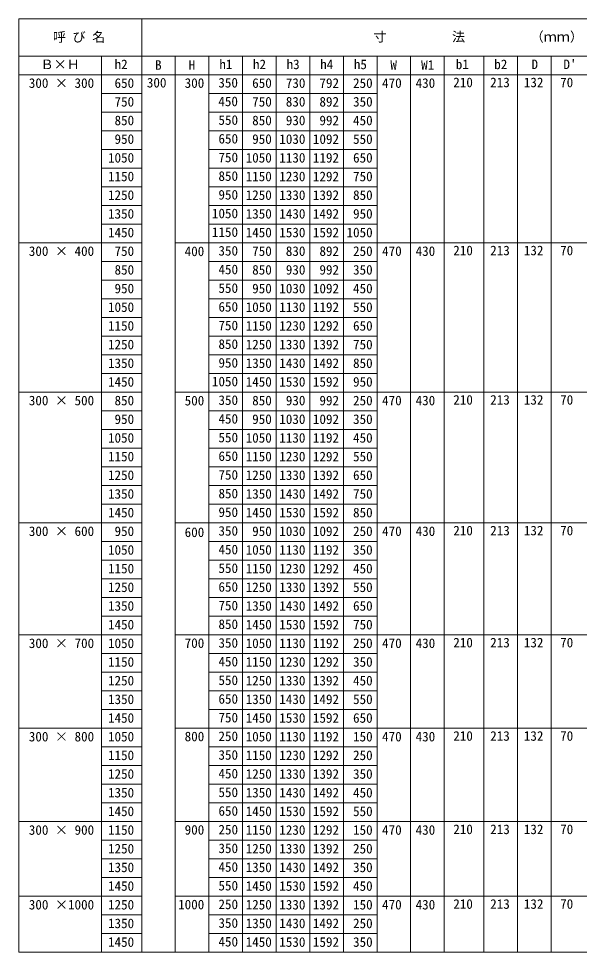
# Model space of a CAD drawing. Units: millimetres, scale not verified. Extents: x 289 to 42849, y -1182 to 27464.
# Drawn here: x 10865 to 13636, y 2453 to 7070 of the extents above; entities that cross this region are included whole.
import ezdxf
from ezdxf.enums import TextEntityAlignment as Align

# ---------------------------------------------------------------- set-up
doc = ezdxf.new("R2010")
doc.units = ezdxf.units.MM
doc.header["$LTSCALE"] = 40
doc.layers.add('0_2', color=7, linetype='Continuous', lineweight=20)
doc.styles.add('ＭＳ ゴシック', font='')
doc.styles.get('ＭＳ ゴシック').set_extended_font_data('MS Gothic')

msp = doc.modelspace()

# ---------------------------------------------------------------- linework, layer by layer
at = {"layer": '0_2'}
for p, q in [((15615.94, 7070.17), (10864.55, 7070.17)), ((10864.55, 2453.17), (10864.55, 7070.17)), ((11472.68, 7070.17), (11472.68, 2453.17)), ((10864.55, 6885.49), (15615.94, 6885.49)), ((11274.55, 2453.17), (11274.55, 6885.49)), ((11638.89, 6885.49), (11638.89, 2453.17)), ((11805.1, 6885.49), (11805.1, 2453.17)), ((11971.31, 6885.49), (11971.31, 2453.17)), ((12137.52, 6885.49), (12137.52, 2453.17)), ((12303.73, 6885.49), (12303.73, 2453.17)), ((12469.89, 6885.49), (12469.89, 2453.17)), ((12636.04, 6885.49), (12636.04, 2453.17)), ((12801.2, 6885.49), (12801.2, 2453.17)), ((12967.96, 6885.49), (12967.96, 2453.17)), ((13164.1, 6885.49), (13164.1, 2453.17)), ((13330.31, 6885.49), (13330.31, 2453.17)), ((13496.52, 6885.49), (13496.52, 2453.17)), ((15615.94, 6793.15), (10864.55, 6793.15)), ((11472.68, 6700.81), (11274.55, 6700.81)), ((12636.04, 6700.81), (11805.1, 6700.81)), ((11472.68, 6608.47), (11274.55, 6608.47)), ((12636.04, 6608.47), (11805.1, 6608.47)), ((11472.68, 6516.13), (11274.55, 6516.13)), ((12636.04, 6516.13), (11805.1, 6516.13)), ((11472.68, 6423.79), (11274.55, 6423.79)), ((12636.04, 6423.79), (11805.1, 6423.79)), ((11472.68, 6331.45), (11274.55, 6331.45)), ((12636.04, 6331.45), (11805.1, 6331.45)), ((11472.68, 6239.11), (11274.55, 6239.11)), ((12636.04, 6239.11), (11805.1, 6239.11)), ((11472.68, 6146.77), (11274.55, 6146.77)), ((12636.04, 6146.77), (11805.1, 6146.77)), ((11472.68, 6054.43), (11274.55, 6054.43)), ((12636.04, 6054.43), (11805.1, 6054.43)), ((11472.68, 5962.09), (10864.55, 5962.09)), ((15615.94, 5962.09), (11638.89, 5962.09)), ((11472.68, 5869.75), (11274.55, 5869.75)), ((12636.04, 5869.75), (11805.1, 5869.75)), ((11472.68, 5777.41), (11274.55, 5777.41)), ((12636.04, 5777.41), (11805.1, 5777.41)), ((11472.68, 5685.07), (11274.55, 5685.07)), ((12636.04, 5685.07), (11805.1, 5685.07)), ((11472.68, 5592.73), (11274.55, 5592.73)), ((12636.04, 5592.73), (11805.1, 5592.73)), ((11472.68, 5500.39), (11274.55, 5500.39)), ((12636.04, 5500.39), (11805.1, 5500.39)), ((11472.68, 5408.05), (11274.55, 5408.05)), ((12636.04, 5408.05), (11805.1, 5408.05)), ((11472.68, 5315.71), (11274.55, 5315.71)), ((12636.04, 5315.71), (11805.1, 5315.71)), ((11472.68, 5223.37), (10864.55, 5223.37)), ((15615.94, 5223.37), (11638.89, 5223.37)), ((11472.68, 5131.03), (11274.55, 5131.03)), ((12636.04, 5131.03), (11805.1, 5131.03)), ((11472.68, 5038.69), (11274.55, 5038.69)), ((12636.04, 5038.69), (11805.1, 5038.69)), ((11472.68, 4946.35), (11274.55, 4946.35)), ((12636.04, 4946.35), (11805.1, 4946.35)), ((11472.68, 4854.01), (11274.55, 4854.01)), ((12636.04, 4854.01), (11805.1, 4854.01)), ((11472.68, 4761.67), (11274.55, 4761.67)), ((12636.04, 4761.67), (11805.1, 4761.67)), ((11472.68, 4669.33), (11274.55, 4669.33)), ((12636.04, 4669.33), (11805.1, 4669.33)), ((11472.68, 4576.99), (10864.55, 4576.99)), ((15615.94, 4576.99), (11638.89, 4576.99)), ((11472.68, 4484.65), (11274.55, 4484.65)), ((12636.04, 4484.65), (11805.1, 4484.65)), ((11472.68, 4392.31), (11274.55, 4392.31)), ((12636.04, 4392.31), (11805.1, 4392.31)), ((11472.68, 4299.97), (11274.55, 4299.97)), ((12636.04, 4299.97), (11805.1, 4299.97)), ((11472.68, 4207.63), (11274.55, 4207.63)), ((12636.04, 4207.63), (11805.1, 4207.63)), ((11472.68, 4115.29), (11274.55, 4115.29)), ((12636.04, 4115.29), (11805.1, 4115.29)), ((11472.68, 4022.95), (10864.55, 4022.95)), ((15615.94, 4022.95), (11638.89, 4022.95)), ((11472.68, 3930.61), (11274.55, 3930.61)), ((12636.04, 3930.61), (11805.1, 3930.61)), ((11472.68, 3838.27), (11274.55, 3838.27)), ((12636.04, 3838.27), (11805.1, 3838.27)), ((11472.68, 3745.93), (11274.55, 3745.93)), ((12636.04, 3745.93), (11805.1, 3745.93)), ((11472.68, 3653.59), (11274.55, 3653.59)), ((12636.04, 3653.59), (11805.1, 3653.59)), ((11472.68, 3561.25), (10864.55, 3561.25)), ((15615.94, 3561.25), (11638.89, 3561.25)), ((11472.68, 3468.91), (11274.55, 3468.91)), ((12636.04, 3468.91), (11805.1, 3468.91)), ((11472.68, 3376.57), (11274.55, 3376.57)), ((12636.04, 3376.57), (11805.1, 3376.57)), ((11472.68, 3284.23), (11274.55, 3284.23)), ((12636.04, 3284.23), (11805.1, 3284.23)), ((11472.68, 3191.89), (11274.55, 3191.89)), ((12636.04, 3191.89), (11805.1, 3191.89)), ((11472.68, 3099.55), (10864.55, 3099.55)), ((15615.94, 3099.55), (11638.89, 3099.55)), ((11472.68, 3007.21), (11274.55, 3007.21)), ((12636.04, 3007.21), (11805.1, 3007.21)), ((11472.68, 2914.87), (11274.55, 2914.87)), ((12636.04, 2914.87), (11805.1, 2914.87)), ((11472.68, 2822.53), (11274.55, 2822.53)), ((12636.04, 2822.53), (11805.1, 2822.53)), ((11472.68, 2730.19), (10864.55, 2730.19)), ((15615.94, 2730.19), (11638.89, 2730.19)), ((11472.68, 2637.85), (11274.55, 2637.85)), ((12636.04, 2637.85), (11805.1, 2637.85)), ((11472.68, 2545.51), (11274.55, 2545.51)), ((12636.04, 2545.51), (11805.1, 2545.51)), ((15615.94, 2453.17), (10864.55, 2453.17))]:
    msp.add_line(p, q, dxfattribs=at)

# ---------------------------------------------------------------- texts
at = {"layer": '0_2', "style": 'ＭＳ ゴシック'}
for s, p in [('呼 び 名', (11033.78, 6941.7)), ('寸\u3000\u3000\u3000\u3000\u3000法\u3000\u3000\u3000\u3000\u3000（ｍｍ）', (12618.06, 6942.97)), ('h2', (11338.6, 6806.31)), ('B', (11538.88, 6803.11)), ('H', (11705.09, 6803.11)), ('h1', (11856.38, 6806.31)), ('h2', (12022.6, 6806.31)), ('h3', (12188.81, 6806.31)), ('h4', (12355.02, 6806.31)), ('h5', (12521.17, 6806.31)), ('W', (12701.75, 6803.11)), ('W1', (12853.97, 6803.11)), ('b1', (13025.13, 6806.31)), ('b2', (13215.39, 6806.31)), ('D', (13399.41, 6806.31)), ("D'", (13557.44, 6806.31)), ('300 × 300', (10914.63, 6713.8)), (' 650', (11306.11, 6713.8)), ('300', (11498.15, 6715.64)), (' 300', (11652.73, 6713.98)), (' 350', (11819.2, 6715.58)), (' 650', (11986.54, 6713.8)), (' 730', (12152.75, 6713.8)), (' 792', (12318.95, 6713.8)), (' 250', (12485.11, 6713.8)), ('470', (12661.02, 6713.92)), ('430', (12826.67, 6713.92)), ('210', (13012.78, 6717.12)), ('213', (13195.36, 6717.12)), ('132', (13361.57, 6717.12)), ('70', (13541.14, 6717.12)), (' 750', (11306.1, 6621.46)), (' 450', (11819.2, 6623.24)), (' 750', (11986.54, 6621.46)), (' 830', (12152.75, 6621.46)), (' 892', (12318.95, 6621.46)), (' 350', (12485.11, 6621.46)), (' 850', (11306.1, 6529.12)), (' 550', (11819.76, 6530.9)), (' 850', (11986.54, 6529.12)), (' 930', (12152.75, 6529.12)), (' 992', (12318.95, 6529.12)), (' 450', (12485.11, 6529.12)), (' 950', (11306.1, 6436.78)), (' 650', (11819.76, 6438.56)), (' 950', (11986.54, 6436.78)), ('1030', (12152.75, 6436.78)), ('1092', (12318.95, 6436.78)), (' 550', (12485.11, 6436.78)), ('1050', (11306.1, 6344.44)), (' 750', (11819.76, 6346.22)), ('1050', (11986.54, 6344.44)), ('1130', (12152.75, 6344.44)), ('1192', (12318.95, 6344.44)), (' 650', (12485.11, 6344.43)), ('1150', (11306.1, 6252.1)), (' 850', (11819.76, 6253.88)), ('1150', (11986.54, 6252.1)), ('1230', (12152.75, 6252.1)), ('1292', (12318.95, 6252.1)), (' 750', (12485.11, 6252.09)), ('1250', (11306.1, 6159.76)), (' 950', (11819.76, 6161.54)), ('1250', (11986.54, 6159.76)), ('1330', (12152.75, 6159.76)), ('1392', (12318.95, 6159.76)), (' 850', (12485.11, 6159.75)), ('1350', (11306.1, 6067.42)), ('1050', (11819.76, 6069.2)), ('1350', (11986.53, 6067.42)), ('1430', (12152.75, 6067.42)), ('1492', (12318.95, 6067.42)), (' 950', (12485.11, 6067.41)), ('1450', (11306.1, 5975.08)), ('1150', (11819.76, 5976.86)), ('1450', (11986.53, 5975.08)), ('1530', (12152.75, 5975.08)), ('1592', (12318.95, 5975.08)), ('1050', (12485.11, 5975.07)), ('300 × 400', (10914.63, 5882.74)), (' 750', (11306.1, 5882.74)), (' 400', (11652.73, 5881.85)), (' 350', (11819.76, 5884.52)), (' 750', (11986.54, 5882.74)), (' 830', (12152.75, 5882.74)), (' 892', (12318.95, 5882.74)), (' 250', (12485.11, 5882.74)), ('470', (12661.02, 5882.86)), ('430', (12826.67, 5882.86)), ('210', (13012.78, 5886.06)), ('213', (13195.36, 5886.06)), ('132', (13361.57, 5886.06)), ('70', (13541.14, 5886.06)), (' 850', (11306.1, 5790.4)), (' 450', (11819.76, 5792.18)), (' 850', (11986.54, 5790.4)), (' 930', (12152.75, 5790.4)), (' 992', (12318.95, 5790.4)), (' 350', (12485.11, 5790.4)), (' 950', (11306.1, 5698.06)), (' 550', (11819.76, 5699.84)), (' 950', (11986.54, 5698.06)), ('1030', (12152.75, 5698.06)), ('1092', (12318.95, 5698.06)), (' 450', (12485.11, 5698.06)), ('1050', (11306.1, 5605.72)), (' 650', (11819.76, 5607.5)), ('1050', (11986.54, 5605.72)), ('1130', (12152.75, 5605.72)), ('1192', (12318.95, 5605.72)), (' 550', (12485.11, 5605.72)), ('1150', (11306.1, 5513.38)), (' 750', (11819.76, 5515.16)), ('1150', (11986.54, 5513.38)), ('1230', (12152.75, 5513.38)), ('1292', (12318.95, 5513.38)), (' 650', (12485.11, 5513.38)), ('1250', (11306.1, 5421.04)), (' 850', (11819.76, 5422.82)), ('1250', (11986.54, 5421.04)), ('1330', (12152.75, 5421.04)), ('1392', (12318.95, 5421.04)), (' 750', (12485.11, 5421.03)), ('1350', (11306.1, 5328.7)), (' 950', (11819.76, 5330.48)), ('1350', (11986.53, 5328.7)), ('1430', (12152.75, 5328.7)), ('1492', (12318.95, 5328.7)), (' 850', (12485.11, 5328.69)), ('1450', (11306.1, 5236.36)), ('1050', (11819.76, 5238.14)), ('1450', (11986.53, 5236.36)), ('1530', (12152.75, 5236.37)), ('1592', (12318.95, 5236.37)), (' 950', (12485.11, 5236.35)), ('300 × 500', (10914.63, 5144.02)), (' 850', (11306.1, 5144.02)), (' 500', (11652.73, 5143.41)), (' 350', (11819.76, 5145.81)), (' 850', (11986.54, 5144.02)), (' 930', (12152.75, 5144.02)), (' 992', (12318.95, 5144.02)), (' 250', (12485.11, 5144.02)), ('470', (12661.02, 5144.14)), ('430', (12826.67, 5144.14)), ('210', (13012.78, 5147.34)), ('213', (13195.36, 5147.34)), ('132', (13361.57, 5147.34)), ('70', (13541.14, 5147.34)), (' 950', (11306.1, 5051.68)), (' 450', (11819.76, 5053.47)), (' 950', (11986.54, 5051.68)), ('1030', (12152.75, 5051.68)), ('1092', (12318.95, 5051.68)), (' 350', (12485.11, 5051.68)), ('1050', (11306.1, 4959.34)), (' 550', (11819.76, 4961.13)), ('1050', (11986.54, 4959.34)), ('1130', (12152.75, 4959.34)), ('1192', (12318.95, 4959.34)), (' 450', (12485.11, 4959.34)), ('1150', (11306.1, 4867)), (' 650', (11819.76, 4868.78)), ('1150', (11986.54, 4867)), ('1230', (12152.75, 4867)), ('1292', (12318.95, 4867)), (' 550', (12485.11, 4867)), ('1250', (11306.1, 4774.66)), (' 750', (11819.76, 4776.44)), ('1250', (11986.54, 4774.66)), ('1330', (12152.75, 4774.66)), ('1392', (12318.95, 4774.66)), (' 650', (12485.11, 4774.65)), ('1350', (11306.1, 4682.32)), (' 850', (11819.76, 4684.11)), ('1350', (11986.53, 4682.32)), ('1430', (12152.75, 4682.33)), ('1492', (12318.95, 4682.33)), (' 750', (12485.11, 4682.31)), ('1450', (11306.1, 4589.99)), (' 950', (11819.76, 4591.77)), ('1450', (11986.53, 4589.99)), ('1530', (12152.75, 4589.99)), ('1592', (12318.95, 4589.99)), (' 850', (12485.11, 4589.97)), ('300 × 600', (10914.63, 4497.64)), (' 950', (11306.1, 4497.64)), (' 600', (11652.73, 4492.64)), (' 350', (11819.76, 4499.43)), (' 950', (11986.54, 4497.64)), ('1030', (12152.75, 4497.64)), ('1092', (12318.95, 4497.64)), (' 250', (12485.11, 4497.64)), ('470', (12661.02, 4497.76)), ('430', (12826.67, 4497.76)), ('210', (13012.78, 4500.96)), ('213', (13195.36, 4500.96)), ('132', (13361.57, 4500.96)), ('70', (13541.14, 4500.96)), ('1050', (11306.1, 4405.3)), (' 450', (11819.76, 4407.09)), ('1050', (11986.54, 4405.3)), ('1130', (12152.75, 4405.3)), ('1192', (12318.95, 4405.3)), (' 350', (12485.11, 4405.3)), ('1150', (11306.1, 4312.97)), (' 550', (11819.76, 4314.75)), ('1150', (11986.54, 4312.97)), ('1230', (12152.75, 4312.96)), ('1292', (12318.95, 4312.96)), (' 450', (12485.11, 4312.96)), ('1250', (11306.1, 4220.63)), (' 650', (11819.76, 4222.4)), ('1250', (11986.54, 4220.63)), ('1330', (12152.75, 4220.62)), ('1392', (12318.95, 4220.62)), (' 550', (12485.11, 4220.62)), ('1350', (11306.1, 4128.29)), (' 750', (11819.76, 4130.07)), ('1350', (11986.53, 4128.29)), ('1430', (12152.75, 4128.28)), ('1492', (12318.95, 4128.28)), (' 650', (12485.11, 4128.28)), ('1450', (11306.1, 4035.95)), (' 850', (11819.76, 4037.73)), ('1450', (11986.53, 4035.95)), ('1530', (12152.75, 4035.95)), ('1592', (12318.95, 4035.95)), (' 750', (12485.11, 4035.93)), ('300 × 700', (10914.63, 3943.6)), ('1050', (11306.1, 3943.6)), (' 700', (11652.73, 3944.46)), (' 350', (11819.76, 3945.39)), ('1050', (11986.54, 3943.6)), ('1130', (12152.75, 3943.6)), ('1192', (12318.95, 3943.6)), (' 250', (12485.11, 3943.6)), ('470', (12661.02, 3943.72)), ('430', (12826.67, 3943.72)), ('210', (13012.78, 3946.92)), ('213', (13195.36, 3946.92)), ('132', (13361.57, 3946.92)), ('70', (13541.14, 3946.92)), ('1150', (11306.1, 3851.26)), (' 450', (11819.76, 3853.05)), ('1150', (11986.54, 3851.26)), ('1230', (12152.75, 3851.26)), ('1292', (12318.95, 3851.26)), (' 350', (12485.11, 3851.26)), ('1250', (11306.1, 3758.93)), (' 550', (11819.76, 3760.71)), ('1250', (11986.54, 3758.93)), ('1330', (12152.75, 3758.92)), ('1392', (12318.95, 3758.92)), (' 450', (12485.11, 3758.92)), ('1350', (11306.1, 3666.59)), (' 650', (11819.76, 3668.36)), ('1350', (11986.53, 3666.59)), ('1430', (12152.75, 3666.58)), ('1492', (12318.95, 3666.58)), (' 550', (12485.11, 3666.58)), ('1450', (11306.1, 3574.25)), (' 750', (11819.76, 3576.03)), ('1450', (11986.53, 3574.25)), ('1530', (12152.75, 3574.24)), ('1592', (12318.95, 3574.24)), (' 650', (12485.11, 3574.24)), ('300 × 800', (10914.63, 3481.9)), ('1050', (11306.1, 3481.9)), (' 800', (11652.73, 3482.76)), (' 250', (11819.76, 3483.68)), ('1050', (11986.54, 3481.9)), ('1130', (12152.75, 3481.9)), ('1192', (12318.95, 3481.9)), (' 150', (12485.11, 3481.9)), ('470', (12661.02, 3482.02)), ('430', (12826.67, 3482.02)), ('210', (13012.78, 3485.22)), ('213', (13195.36, 3485.22)), ('132', (13361.57, 3485.22)), ('70', (13541.14, 3485.22)), ('1150', (11306.1, 3389.56)), (' 350', (11819.76, 3391.34)), ('1150', (11986.54, 3389.56)), ('1230', (12152.75, 3389.56)), ('1292', (12318.95, 3389.56)), (' 250', (12485.11, 3389.56)), ('1250', (11306.1, 3297.22)), (' 450', (11819.76, 3299.01)), ('1250', (11986.54, 3297.22)), ('1330', (12152.75, 3297.22)), ('1392', (12318.95, 3297.22)), (' 350', (12485.11, 3297.22)), ('1350', (11306.1, 3204.88)), (' 550', (11819.76, 3206.67)), ('1350', (11986.53, 3204.88)), ('1430', (12152.75, 3204.88)), ('1492', (12318.95, 3204.88)), (' 450', (12485.11, 3204.88)), ('1450', (11306.1, 3112.54)), (' 650', (11819.76, 3114.32)), ('1450', (11986.53, 3112.54)), ('1530', (12152.75, 3112.54)), ('1592', (12318.95, 3112.54)), (' 550', (12485.11, 3112.54)), ('300 × 900', (10914.63, 3020.2)), ('1150', (11306.1, 3020.2)), (' 900', (11652.73, 3021.06)), (' 250', (11819.76, 3021.98)), ('1150', (11986.54, 3020.2)), ('1230', (12152.75, 3020.2)), ('1292', (12318.95, 3020.2)), (' 150', (12485.11, 3020.2)), ('470', (12661.02, 3020.32)), ('430', (12826.67, 3020.32)), ('210', (13012.78, 3023.52)), ('213', (13195.36, 3023.52)), ('132', (13361.57, 3023.52)), ('70', (13541.14, 3023.52)), ('1250', (11306.1, 2927.86)), (' 350', (11819.76, 2929.64)), ('1250', (11986.54, 2927.86)), ('1330', (12152.75, 2927.86)), ('1392', (12318.95, 2927.86)), (' 250', (12485.11, 2927.86)), ('1350', (11306.1, 2835.52)), (' 450', (11819.76, 2837.3)), ('1350', (11986.53, 2835.52)), ('1430', (12152.75, 2835.52)), ('1492', (12318.95, 2835.52)), (' 350', (12485.11, 2835.52)), ('1450', (11306.1, 2743.18)), (' 550', (11819.76, 2744.96)), ('1450', (11986.53, 2743.18)), ('1530', (12152.75, 2743.18)), ('1592', (12318.95, 2743.18)), (' 450', (12485.11, 2743.18)), ('300 ×1000', (10914.63, 2650.84)), ('1250', (11306.1, 2650.84)), ('1000', (11652.73, 2651.7)), (' 250', (11819.76, 2652.62)), ('1250', (11986.53, 2650.84)), ('1330', (12152.75, 2650.84)), ('1392', (12318.95, 2650.84)), (' 150', (12485.11, 2650.84)), ('470', (12661.02, 2650.96)), ('430', (12826.67, 2650.96)), ('210', (13012.78, 2654.16)), ('213', (13195.36, 2654.16)), ('132', (13361.57, 2654.16)), ('70', (13541.14, 2654.16)), ('1350', (11306.1, 2558.5)), (' 350', (11819.76, 2560.28)), ('1350', (11986.53, 2558.5)), ('1430', (12152.75, 2558.5)), ('1492', (12318.95, 2558.5)), (' 250', (12485.11, 2558.5)), ('1450', (11306.1, 2466.16)), (' 450', (11819.76, 2467.94)), ('1450', (11986.53, 2466.16)), ('1530', (12152.75, 2466.16)), ('1592', (12318.95, 2466.16)), (' 350', (12485.11, 2466.16))]:
    msp.add_text(s, height=47.47, dxfattribs=at).set_placement(p, align=Align.BOTTOM_LEFT)
msp.add_text('Ｂ×Ｈ', height=47.47, dxfattribs=at).set_placement((11069.55, 6806.3), align=Align.BOTTOM_CENTER)

doc.saveas('drawing.dxf')
